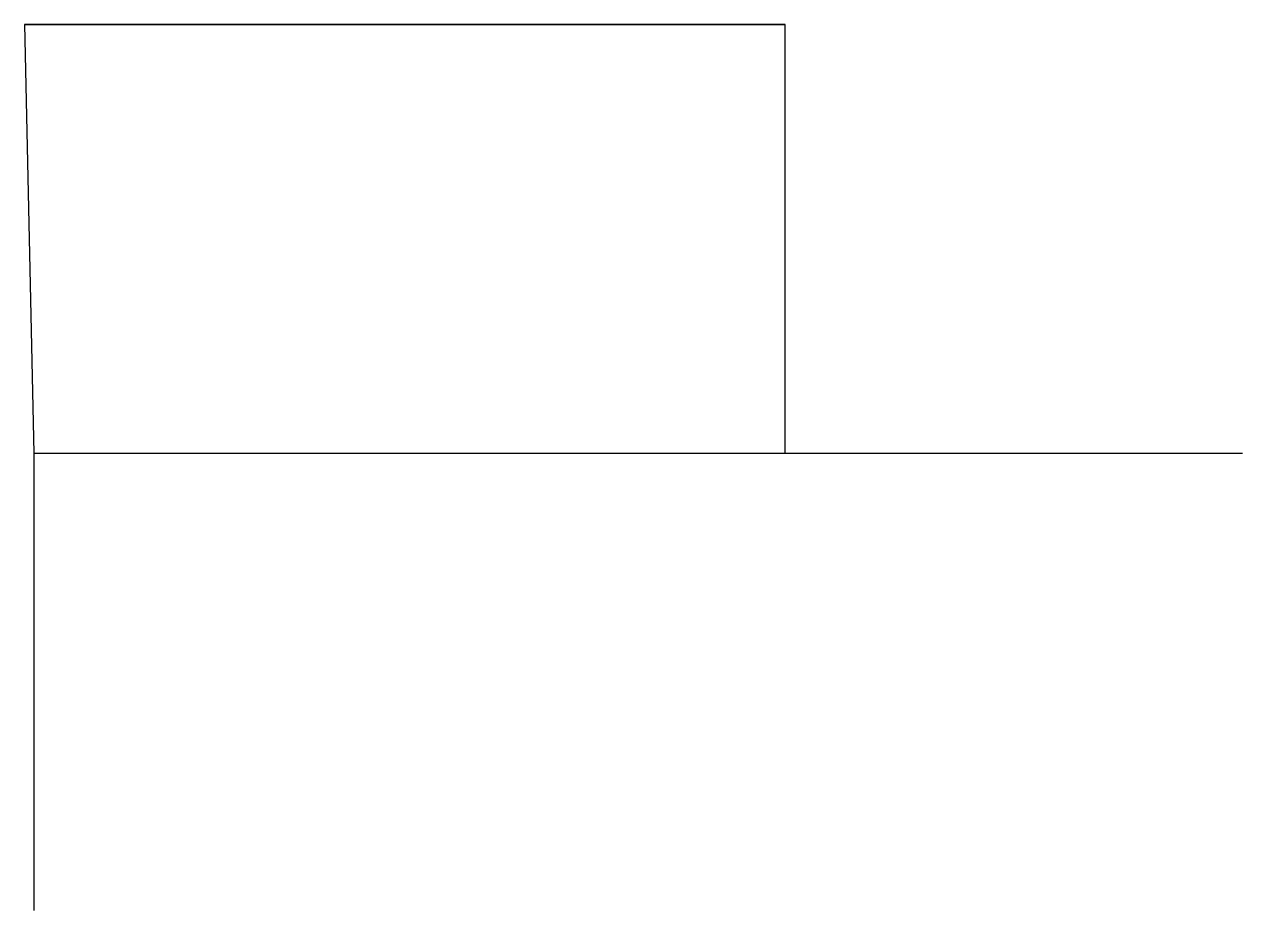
# Model space of a CAD drawing. Header units: millimetres. Extents: x 10 to 5336, y -1954 to 1922.
import ezdxf

# ---------------------------------------------------------------- set-up
doc = ezdxf.new("R2010")
doc.units = ezdxf.units.MM

msp = doc.modelspace()

# ---------------------------------------------------------------- linework, layer by layer
for p, q in [((3335.6, 1921.7), (9.6, 1921.7)), ((9.6, 1921.7), (50.6, 45.7)), ((9.6, 1921.7, 270), (9.6, 1921.7, 2116)), ((9.6, 1921.7, 2116), (643.6, 1921.7, 2116)), ((643.6, 1921.7, 2116), (643.6, 1921.7, 270)), ((643.6, 1921.7, 2116), (1439.6, 1921.7, 2116)), ((3335.6, 1921.7, 2116), (1439.6, 1921.7, 2116)), ((1439.6, 1921.7, 2116), (1439.6, 1921.7, 270)), ((1439.6, 1921.7, 270), (3335.6, 1921.7, 270)), ((3335.6, 45.7), (3335.6, 1921.7)), ((3335.6, 1921.7, 270), (3335.6, 1921.7, 2116)), ((3335.6, 1921.7, 2116), (3335.6, 1921.7, 2641)), ((50.6, 45.7), (3335.6, 45.7)), ((50.6, 45.7, 2641), (50.6, -1954.3, 2641)), ((3335.6, 45.7, 2641), (5335.6, 45.7, 2641))]:
    msp.add_line(p, q)

doc.saveas('drawing.dxf')
